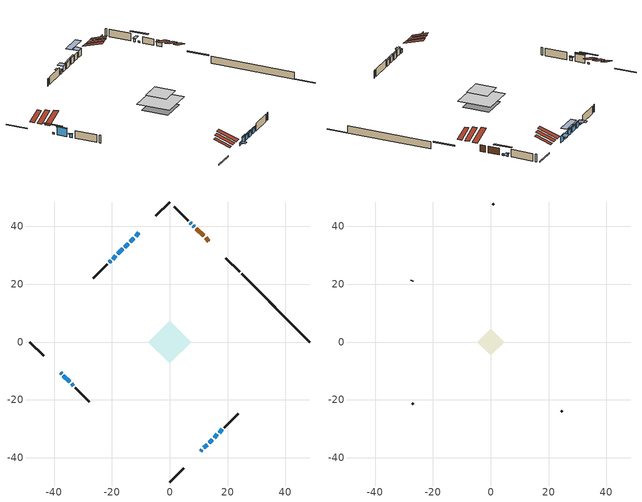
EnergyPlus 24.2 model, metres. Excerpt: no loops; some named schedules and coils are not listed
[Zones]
conditioned space
 floor outside (Floor1 construction): -3.85,0 0,3.85 3.85,0 0,-3.85 z1.29
 floor adiabatic (AdiabaticFloorConstruction): -7.4,0 0,7.4 7.4,0 0,-7.4 z1.29
 floor foundation (Slab1 construction): -5.9,0.08 -0.08,5.9 5.9,-0.08 0.08,-5.9 z-1
 wall outside (RimJoist1 construction): 0,-48.47 4.79,-43.67 / -48.47,0 -43.67,-4.79 / 0,48.47 -4.79,43.67 / 24.21,24.26 19.41,29.05 z1.29:1.59
 wall outside (AdiabaticWallConstruction 1): 13.56,34.91 12.41,36.06 / 11.75,36.72 9.21,39.25 z1.29:3.32
 wall outside (AdiabaticWallConstruction): 10.65,-37.82 11.12,-37.35 / 7.53,40.94 7.15,41.32 z1.29:2.18; 11.77,-36.7 12.98,-35.49 / -10.65,37.82 -11.85,36.62 z1.29:3.32; 13.63,-34.84 14.67,-33.79 z1.29:3.07; 15.33,-33.14 16.45,-32.02 / -18.61,29.86 -19.74,28.73 / 17.1,-31.37 18.2,-30.27 z1.29:3.04; 8.56,39.91 8.18,40.29 / -37.82,-10.65 -37.44,-11.03 z1.29:1.8; -12.51,35.96 -13.73,34.74 / -14.39,34.08 -15.61,32.86 z1.29:3.3; -36.79,-11.68 -34.63,-13.84 z1.29:3.83; -33.98,-14.49 -33.35,-15.11 z1.29:2.29; -16.27,32.2 -17.95,30.51 z1.29:3.1; -20.4,28.07 -20.94,27.53 z1.29:2.23
 wall outside (Wall1 construction): 18.85,-29.61 23.71,-24.76 / -32.7,-15.77 -27.84,-20.63 / -21.59,26.87 -26.45,22.02 / 6.49,41.98 1.63,46.83 z1.29:3.73
 wall foundation (FoundationWall1 construction): 24.86,23.6,-1 24.86,23.6,1.29 43.7,4.76,1.29 43.7,4.76,-0.9 48.47,0,-0.9 48.47,0,-1
 window (WindowConstruction 10): 10.65,-37.82 11.12,-37.35 z1.29:2.18
 window (WindowConstruction 7): 11.77,-36.7 12.98,-35.49 z1.29:3.32
 window (WindowConstruction 8): 13.63,-34.84 14.67,-33.79 z1.29:3.07
 window (WindowConstruction 9): 15.33,-33.14 16.44,-32.02 z1.29:3.04
 window (WindowConstruction 12): -10.65,37.82 -11.85,36.62 z1.29:3.32
 window (WindowConstruction 13): 8.56,39.91 8.18,40.29 z1.29:1.8
 window (WindowConstruction 14): -37.82,-10.65 -37.44,-11.02 z1.29:1.8
 window (WindowConstruction 15): -12.51,35.96 -13.73,34.74 z1.29:3.3
 window (WindowConstruction 11): 7.52,40.94 7.15,41.32 z1.29:2.18
 window (WindowConstruction): -36.79,-11.68 -34.63,-13.84 z1.29:3.83
 window (WindowConstruction 1): -33.97,-14.49 -33.36,-15.11 z1.29:2.29
 window (WindowConstruction 2): -14.39,34.08 -15.61,32.86 z1.29:3.3
 window (WindowConstruction 3): -16.27,32.2 -17.95,30.52 z1.29:3.09
 window (WindowConstruction 4): -18.61,29.86 -19.74,28.73 z1.29:3.04
 window (WindowConstruction 5): -20.4,28.07 -20.94,27.53 z1.29:2.23
 window (WindowConstruction 6): 17.1,-31.37 18.2,-30.27 z1.29:3.04
 door (Door): 13.56,34.91 12.41,36.06 z1.29:3.32
 door (Door 1): 11.75,36.72 9.22,39.25 z1.29:3.32
 ceiling adiabatic (AdiabaticFloorConstruction): 0,-7.4 7.4,0 0,7.4 -7.4,0 z1.29
 roof outside (Roof1 construction): 6.41,-42.06,3.73 2.76,-38.41,5.45 1.8,-39.37,5.45 5.45,-43.02,3.73; -42.06,-6.41,3.73 -38.41,-2.76,5.45 -39.37,-1.8,5.45 -43.02,-5.45,3.73; -6.41,42.06,3.73 -2.76,38.41,5.45 -1.8,39.37,5.45 -5.45,43.02,3.73; 17.8,30.67,3.73 14.15,27.02,5.45 15.11,26.06,5.45 18.76,29.71,3.73
 roof outside (Roof2 construction): 8.15,-40.31,3.73 4.04,-36.2,5.67 2.96,-37.29,5.67 7.07,-41.4,3.73; -40.31,-8.15,3.73 -36.2,-4.04,5.67 -37.29,-2.96,5.67 -41.4,-7.07,3.73; -8.15,40.31,3.73 -4.04,36.2,5.67 -2.96,37.29,5.67 -7.07,41.4,3.73; 16.05,32.41,3.73 11.94,28.3,5.67 13.03,27.22,5.67 17.14,31.33,3.73
attic - vented
 floor to conditioned space (Floor2 construction Reversed): -4.6,0 0,4.6 4.6,0 0,-4.6 z3.73
 wall outside (Wall2 construction): 24.37,-24.1 24.69,-23.78 / -27.19,-21.28 -26.87,-21.6 / -27.11,21.36 -27.43,21.04 / 0.98,47.49 0.66,47.81 z1.29:3.73
 roof outside (Roof3 construction): 9.99,-38.48,3.73 5.51,-34,5.84 4.33,-35.18,5.84 8.81,-39.66,3.73; -38.48,-9.99,3.73 -34,-5.51,5.84 -35.18,-4.33,5.84 -39.66,-8.81,3.73; -9.99,38.48,3.73 -5.51,34,5.84 -4.33,35.18,5.84 -8.81,39.66,3.73; 14.22,34.25,3.73 9.74,29.77,5.84 10.92,28.59,5.84 15.4,33.07,3.73
shading: 11.26,-37.21 10.51,-37.96 11.8,-39.26 12.55,-38.5 z2.38; 13.12,-35.35 11.63,-36.84 11.92,-37.13 13.41,-35.64 z3.52; 14.82,-33.65 13.49,-34.98 13.78,-35.27 15.11,-33.94 z3.27; 16.59,-31.88 15.19,-33.28 15.48,-33.57 16.88,-32.17 z3.24; -11.99,36.48 -10.51,37.96 -11.8,39.26 -13.29,37.77 z3.52; 6.31,42.15 10.42,38.04 10.72,38.33 6.61,42.44 z4.44; -35.58,-12.89 -39.69,-8.78 -39.98,-9.07 -35.87,-13.18 z4.44; -15.6,32.87 -10.64,37.83 -11.93,39.12 -16.89,34.17 z5.94; 7,41.46 7.67,40.8 8.96,42.09 8.3,42.76 z2.38; -34.49,-13.98 -36.93,-11.54 -37.22,-11.83 -34.78,-14.27 z4.03; -33.21,-15.25 -34.12,-14.35 -34.41,-14.64 -33.5,-15.55 z2.49; -15.75,32.72 -14.24,34.22 -14.54,34.51 -16.04,33.01 z3.5; -18.1,30.37 -16.12,32.34 -16.41,32.64 -18.39,30.66 z3.3; -19.88,28.58 -18.47,30 -19.76,31.29 -21.18,29.88 z3.24; -21.08,27.39 -20.26,28.21 -21.55,29.51 -22.37,28.68 z2.43; 18.34,-30.13 16.96,-31.51 17.25,-31.8 18.63,-30.42 z3.24
[Building]
Building 1: Terrain=Suburbs
[Site:Location]
Quebec Intl AP_QC: Latitude {deg}=46.8; Longitude {deg}=-71.38; Time Zone {hr}=-5; Elevation {m}=74; Keep Site Location Information=Yes
[Site:GroundTemperature:Shallow]
0.0108218, -2.24938, -2.43038, -1.3578, 2.94801, 7.23376, 10.9493, 13.303, 13.5029, 11.5886, 7.96783, 3.81355
[Site:WaterMainsTemperature]
Calculation Method=Schedule; Temperature Schedule=mains temperature schedule
[Material] Roughness=Rough; Thermal Absorptance=0.9
Name | Thickness {m} | Conductivity {W/m-K} | Density {kg/m3} | Specific Heat {J/kg-K} | Solar Absorptance | Visible Absorptance
asphalt or fiberglass shingles | 0.00635 | 0.162714 | 1121.4 | 1465.45 | 0.4 | 0.4
ceiling loosefill ins | 0.169333 | 0.0480833 | 16.02 | 1046.75 | 0.7 | 0.7
ceiling stud and cavity | 0.1397 | 0.14913 | 65.682 | 1177.47 | 0.7 | 0.7
concrete 4.0 in. | 0.1016 | 1.803125 | 2242.8 | 837.4 | 0.7 | 0.7
concrete 8.0 in. | 0.2032 | 1.803125 | 2242.8 | 837.4 | 0.7 | 0.7
door material | 0.04445 | 0.0451087 | 512.64 | 1214.23 | 0.7 | 0.7
door material 1 | 0.04445 | 0.20624 | 512.64 | 1214.23 | 0.7 | 0.7
exterior vertical ins | 0.0463172 | 0.029427 | 32.04 | 1214.23 | 0.7 | 0.7
floor covering | 0.0127 | 0.0433444 | 54.468 | 1339.84 | 0.6 | 0.6
floor rigid ins; rim joist rigid ins; roof rigid ins; wall rigid ins | 0.051816 | 0.029427 | 32.04 | 1214.23 | 0.7 | 0.7
floor rigid ins 1; wall rigid ins 1 | 0.512978 | 0.029427 | 32.04 | 1214.23 | 0.7 | 0.7
floor stud and cavity | 0.1397 | 0.102213 | 92.3553 | 1139.71 | 0.7 | 0.7
floor stud and cavity 1 | 0.1397 | 1.75129 | 37.0049 | 1207.88 | 0.7 | 0.7
furniture material conditioned space 1 | 0.1524 | 0.115458 | 640.8 | 1214.23 | 0.6 | 0.6
gypsum board | 0.0127 | 0.160291 | 801 | 837.4 | 0.6 | 0.6
gypsum board 1 | 0.0127 | 0.160291 | 801 | 837.4 | 0.7 | 0.7
osb sheathing 0.5 in. | 0.0127 | 0.115458 | 512.64 | 1214.23 | 0.7 | 0.7
osb sheathing 0.75 in. | 0.01905 | 0.115458 | 512.64 | 1214.23 | 0.7 | 0.7
osb sheathing 2.0 in. | 0.0508 | 0.115458 | 512.64 | 1214.23 | 0.7 | 0.7
rim joist stud and cavity | 0.0508 | 0.0407728 | 125.044 | 1163.47 | 0.6 | 0.6
roof stud and cavity | 0.2032 | 0.148753 | 78.34581 | 1123.46 | 0.7 | 0.7
roof stud and cavity 1 | 0.2032 | 0.1478 | 78.34581 | 1123.46 | 0.7 | 0.7
wall stud and cavity | 0.1397 | 0.217966 | 139.0536 | 1170.24 | 0.7 | 0.7
wall stud and cavity 1 | 0.0889 | 6.1454 | 50.32683 | 1063.81 | 0.6 | 0.6
wall stud and cavity 2 | 0.0889 | 0.380278 | 52.3479 | 1209.89 | 0.7 | 0.7
wall stud and cavity 3 | 0.0889 | 0.391764 | 83.0341 | 1211.67 | 0.7 | 0.7
wood siding | 0.0254 | 0.102417 | 544.68 | 1172.36 | 0.4 | 0.4
wood siding 1 | 0.00254 | 0.102417 | 544.68 | 1172.36 | 0.4 | 0.4
wood siding 2; wood siding 3; wood siding 4 | 0.0254 | 0.102417 | 544.68 | 1172.36 | 0.7 | 0.7
[WindowMaterial:SimpleGlazingSystem]
Name | U-Factor {W/m2-K} | Solar Heat Gain Coefficient
WindowMaterial | 1.862384 | 0.47
WindowMaterial 1 | 2.11165 | 0.42
WindowMaterial 10 | 6.734108 | 0.74
WindowMaterial 11 | 6.78351 | 0.73
WindowMaterial 12 | 2.20079 | 0.39
WindowMaterial 13 | 2.731118 | 0.24
WindowMaterial 14 | 2.09007 | 0.42
WindowMaterial 2 | 2.20136 | 0.39
WindowMaterial 3 | 1.90951 | 0.46
WindowMaterial 4 | 2.03386 | 0.43
WindowMaterial 5 | 2.293912 | 0.36
WindowMaterial 6 | 2.038402 | 0.42
WindowMaterial 7 | 2.00547 | 0.43
WindowMaterial 8 | 2.04465 | 0.42
WindowMaterial 9 | 2.03613 | 0.42
[Construction]
AdiabaticFloorConstruction: floor stud and cavity 1, floor rigid ins 1, osb sheathing 0.75 in., floor covering
AdiabaticWallConstruction: wood siding 3, wall rigid ins 1, wall stud and cavity 2, gypsum board
AdiabaticWallConstruction 1: wood siding 4, wall rigid ins 1, wall stud and cavity 2, gypsum board
Door: door material
Door 1: door material 1
Floor1 construction: floor stud and cavity, floor rigid ins, osb sheathing 0.75 in., floor covering
Floor2 construction Reversed: gypsum board, ceiling stud and cavity, ceiling loosefill ins
FoundationWall1 construction: concrete 8.0 in., gypsum board 1
furniture construction conditioned space 1: furniture material conditioned space 1
PartitionWallConstruction: gypsum board, wall stud and cavity 3, gypsum board
RimJoist1 construction: wood siding 2, rim joist rigid ins, osb sheathing 2.0 in., rim joist stud and cavity
Roof1 construction: asphalt or fiberglass shingles, roof rigid ins, osb sheathing 0.75 in., roof stud and cavity, gypsum board
Roof2 construction: asphalt or fiberglass shingles, roof rigid ins, osb sheathing 0.75 in., roof stud and cavity 1, gypsum board
Roof3 construction: asphalt or fiberglass shingles
Slab1 construction: concrete 4.0 in.
Wall1 construction: wood siding, wall rigid ins, osb sheathing 0.5 in., wall stud and cavity, gypsum board
Wall2 construction: wood siding 1, wall stud and cavity 1
WindowConstruction: WindowMaterial
WindowConstruction 1: WindowMaterial 1
WindowConstruction 10: WindowMaterial 10
WindowConstruction 11: WindowMaterial 11
WindowConstruction 12: WindowMaterial 12
WindowConstruction 13; WindowConstruction 14: WindowMaterial 13
WindowConstruction 15: WindowMaterial 14
WindowConstruction 2: WindowMaterial 2
WindowConstruction 3: WindowMaterial 3
WindowConstruction 4: WindowMaterial 4
WindowConstruction 5: WindowMaterial 5
WindowConstruction 6: WindowMaterial 6
WindowConstruction 7: WindowMaterial 7
WindowConstruction 8: WindowMaterial 8
WindowConstruction 9: WindowMaterial 9
[Zone] Multiplier=1; Part of Total Floor Area=Yes
Name | Volume {m3}
attic - vented | 14.5049
conditioned space | 506.1
[Space]
Name | Zone | Volume {m3}
attic - vented 1 | attic - vented | 14.5049
conditioned space 1 | conditioned space | 506.1
[ZoneInfiltration:EffectiveLeakageArea]
infil attic - vented 1: Zone or Space=attic - vented 1; Schedule=Always On Discrete; Effective Air Leakage Area {cm2}=1562.22; Stack Coefficient=0.000316416; Wind Coefficient=1.20185e-05
[ZoneMixing]
whole house fan mix: Zone or Space=attic - vented; Schedule=Always On Continuous; Design Flow Rate Calculation Method=Flow/Zone; Design Flow Rate {m3/s}=0; Source Zone or Space=conditioned space
[SurfaceProperty:ExposedFoundationPerimeter]
Slab1: Exposed Perimeter Calculation Method=TotalExposedPerimeter; Total Exposed Perimeter {m}=33.38
[InternalMass] Zone or ZoneList=conditioned space; Space or SpaceList=conditioned space 1
Name | Construction | Surface Area {m2}
furniture mass conditioned space 1 | furniture construction conditioned space 1 | 83.4944
partition wall mass | PartitionWallConstruction | 208.736
[Lights]
interior lighting: Zone or ZoneList or Space or SpaceList=conditioned space 1; Schedule=interior lighting schedule; Design Level Calculation Method=LightingLevel; Lighting Level {W}=343.2; Return Air Fraction=0; Fraction Radiant=0.6; Fraction Visible=0.2; Fraction Replaceable=1
[People]
occupants: Zone or ZoneList or Space or SpaceList=conditioned space 1; Number of People Schedule=occupants schedule; Number of People Calculation Method=People; Number of People=3; Fraction Radiant=0.314171; Sensible Heat Fraction=0.56303; Activity Level Schedule=occupants activity schedule; Carbon Dioxide Generation Rate {m3/s-W}=0; Enable ASHRAE 55 Comfort Warnings=No; Mean Radiant Temperature Calculation Type=EnclosureAveraged
[ElectricEquipment] Zone or ZoneList or Space or SpaceList=conditioned space 1; Design Level Calculation Method=EquipmentLevel
Name | Schedule | Design Level {W} | Fraction Latent | Fraction Radiant | Fraction Lost
clothes dryer | clothes dryer schedule | 140.772 | 0.015 | 0.081 | 0.85
clothes washer | clothes washer schedule | 32.1985 | 0.03 | 0.162 | 0.7
cooking range | cooking range schedule | 215.147 | 0.08 | 0.432 | 0.2
dishwasher | dishwasher schedule | 66.8632 | 0.3 | 0.18 | 0.4
fridge | fridge schedule | 72.9452 | 0 | 0.6 | 0
mech vent bath fan 0 | mech vent bath fan 0 schedule | 50.2 | 0 | 0 | 1
mech vent bath fan 1 | mech vent bath fan 1 schedule | 50.2 | 0 | 0 | 1
mech vent house fan | mech vent house fan schedule | 0 | 0 | 0 | 1
mech vent house fan cfis | mech vent house fan cfis schedule | 0 | 0 | 0 | 0
mech vent range fan 0 | mech vent range fan 0 schedule | 57 | 0 | 0 | 1
misc plug loads | misc plug loads schedule | 494.7 | 0.045 | 0.513 | 0.1
whole house fan | Always On Discrete | 0 | 0 | 0 | 1
[OtherEquipment] Zone or ZoneList or Space or SpaceList=conditioned space 1; Design Level Calculation Method=EquipmentLevel
Name | Fuel Type | Schedule | Design Level {W} | Fraction Latent | Fraction Radiant | Fraction Lost
clothes dryer 1 | Electricity | clothes dryer schedule | 0 | 0.015 | 0.081 | 0.85
cooking range 1 | Electricity | cooking range schedule | 0 | 0.08 | 0.432 | 0.2
general water use latent | None | general water use schedule | 62.594 | 1 | 0 | 0
general water use sensible | None | general water use schedule | -61.6891 | 0 | 0.6 | 0
mech vent house fan latent load | None | Always On Discrete | 0 | 1 | 0 | 0
mech vent house fan sensible load | None | Always On Discrete | 0 | 0 | 0 | 0
water heater energy adjustment1 | Electricity | Always On Discrete | 0.01 | 0 | 0 | 1
[ZoneInfiltration:DesignFlowRate] Zone or ZoneList or Space or SpaceList=conditioned space 1; Schedule=Always On Discrete; Design Flow Rate Calculation Method=Flow/Zone; Design Flow Rate {m3/s}=0
infil flow; natural vent flow; whole house fan flow
[ZoneControl:Thermostat]
conditioned space Thermostat: Zone or ZoneList=conditioned space; Control Type Schedule=conditioned space Thermostat Schedule; Control 1=conditioned space temperature setpoint; Temperature Difference Between Cutout And Setpoint {deltaC}=0
[ThermostatSetpoint:DualSetpoint]
conditioned space temperature setpoint: Heating Setpoint Temperature Schedule=heating setpoint; Cooling Setpoint Temperature Schedule=cooling setpoint
[AirLoopHVAC:UnitarySystem]
unit heater unitary system: Control Type=Load; Controlling Zone or Thermostat Location=conditioned space; Dehumidification Control Type=None; Availability Schedule=Always On Discrete; Supply Fan=unit heater supply fan; Fan Placement=BlowThrough; Supply Air Fan Operating Mode Schedule=unit heater auto fan schedule; Heating Coil=unit heater htg coil; DX Heating Coil Sizing Ratio=1; Use DOAS DX Cooling Coil=No; Minimum Supply Air Temperature {C}=2; Latent Load Control=SensibleOnlyLoadControl; Cooling Supply Air Flow Rate Method=None; Heating Supply Air Flow Rate Method=SupplyAirFlowRate; Heating Supply Air Flow Rate {m3/s}=0.55265; No Load Supply Air Flow Rate Method=SupplyAirFlowRate; No Load Supply Air Flow Rate {m3/s}=0; No Load Supply Air Flow Rate Control Set To Low Speed=Yes; Maximum Supply Air Temperature {C}=48.8889; Maximum Outdoor Dry-Bulb Temperature for Supplemental Heater Operation {C}=21; Ancillary On-Cycle Electric Power {W}=0; Ancillary Off-Cycle Electric Power {W}=0
[Zone equipment]
conditioned space: unit heater unitary system, electric baseboard
[Foundation:Kiva]
Foundation Kiva 1: Initial Indoor Air Temperature {C}=18; Wall Height Above Grade {m}=1.29001; Wall Depth Below Slab {m}=0.2032; Custom Block Material Name 1=exterior vertical ins; Custom Block Depth 1 {m}=2.28999; Custom Block X Position 1 {m}=0.2159; Custom Block Z Position 1 {m}=0
[Foundation:Kiva:Settings]
Soil Conductivity {W/m-K}=0.849921; Soil Density {kg/m3}=1842.3; Soil Specific Heat {J/kg-K}=418.7; Ground Solar Absorptivity=0.9; Ground Thermal Absorptivity=0.9; Ground Surface Roughness {m}=0.03; Far-Field Width {m}=40; Deep-Ground Boundary Condition=ZeroFlux; Deep-Ground Depth {m}=40; Minimum Cell Dimension {m}=0.2; Maximum Cell Growth Coefficient=3; Simulation Timestep=Timestep
[Exterior:Lights]
exterior lighting: Schedule=exterior lighting schedule; Design Level {W}=75.6
[EnergyManagementSystem:Sensor] Output:Variable or Output:Meter Index Key=conditioned space
Name | Output:Variable or Output:Meter
conditioned_space_clg_unmet_s | Zone Cooling Setpoint Not Met Time
conditioned_space_htg_unmet_s | Zone Heating Setpoint Not Met Time
fridge_tin_s; tin_s; tin_s_1 | Zone Mean Air Temperature
tout_s | Zone Outdoor Air Drybulb Temperature
win_s | Zone Air Humidity Ratio
[Schedule:Constant]
Name | Hourly Value
Always On Continuous; mech vent house fan schedule; mech vent house fan cfis schedule; Always On Discrete | 1
occupants activity schedule | 117.228
fridge schedule; unit heater auto fan schedule | 0
[Schedule:Week:Daily]
interior lighting schedule Week Rule - Jan1-Jan27: interior lighting schedule day, interior lighting schedule day, interior lighting schedule day, interior lighting schedule day, interior lighting schedule day, interior lighting schedule day, interior lighting schedule day, interior lighting schedule default day, interior lighting schedule default day, interior lighting schedule default day, interior lighting schedule default day, interior lighting schedule default day
interior lighting schedule Week Rule - Jan28-Feb3: interior lighting schedule day, interior lighting schedule day, interior lighting schedule day, interior lighting schedule day, interior lighting schedule day 1, interior lighting schedule day 1, interior lighting schedule day 1, interior lighting schedule default day, interior lighting schedule default day, interior lighting schedule default day, interior lighting schedule default day, interior lighting schedule default day
interior lighting schedule Week Rule - Feb4-Feb24: interior lighting schedule day 1, interior lighting schedule day 1, interior lighting schedule day 1, interior lighting schedule day 1, interior lighting schedule day 1, interior lighting schedule day 1, interior lighting schedule day 1, interior lighting schedule default day, interior lighting schedule default day, interior lighting schedule default day, interior lighting schedule default day, interior lighting schedule default day
interior lighting schedule Week Rule - Feb25-Mar3: interior lighting schedule day 1, interior lighting schedule day 1, interior lighting schedule day 1, interior lighting schedule day 1, interior lighting schedule day 2, interior lighting schedule day 2, interior lighting schedule day 2, interior lighting schedule default day, interior lighting schedule default day, interior lighting schedule default day, interior lighting schedule default day, interior lighting schedule default day
interior lighting schedule Week Rule - Mar4-Mar31: interior lighting schedule day 2, interior lighting schedule day 2, interior lighting schedule day 2, interior lighting schedule day 2, interior lighting schedule day 2, interior lighting schedule day 2, interior lighting schedule day 2, interior lighting schedule default day, interior lighting schedule default day, interior lighting schedule default day, interior lighting schedule default day, interior lighting schedule default day
interior lighting schedule Week Rule - Apr1-Apr28: interior lighting schedule day 3, interior lighting schedule day 3, interior lighting schedule day 3, interior lighting schedule day 3, interior lighting schedule day 3, interior lighting schedule day 3, interior lighting schedule day 3, interior lighting schedule default day, interior lighting schedule default day, interior lighting schedule default day, interior lighting schedule default day, interior lighting schedule default day
interior lighting schedule Week Rule - Apr29-May5: interior lighting schedule day 3, interior lighting schedule day 3, interior lighting schedule day 4, interior lighting schedule day 4, interior lighting schedule day 4, interior lighting schedule day 4, interior lighting schedule day 4, interior lighting schedule default day, interior lighting schedule default day, interior lighting schedule default day, interior lighting schedule default day, interior lighting schedule default day
interior lighting schedule Week Rule - May6-May26: interior lighting schedule day 4, interior lighting schedule day 4, interior lighting schedule day 4, interior lighting schedule day 4, interior lighting schedule day 4, interior lighting schedule day 4, interior lighting schedule day 4, interior lighting schedule default day, interior lighting schedule default day, interior lighting schedule default day, interior lighting schedule default day, interior lighting schedule default day
interior lighting schedule Week Rule - May27-Jun2: interior lighting schedule day 4, interior lighting schedule day 4, interior lighting schedule day 4, interior lighting schedule day 4, interior lighting schedule day 4, interior lighting schedule day 5, interior lighting schedule day 5, interior lighting schedule default day, interior lighting schedule default day, interior lighting schedule default day, interior lighting schedule default day, interior lighting schedule default day
interior lighting schedule Week Rule - Jun3-Jun30: interior lighting schedule day 5, interior lighting schedule day 5, interior lighting schedule day 5, interior lighting schedule day 5, interior lighting schedule day 5, interior lighting schedule day 5, interior lighting schedule day 5, interior lighting schedule default day, interior lighting schedule default day, interior lighting schedule default day, interior lighting schedule default day, interior lighting schedule default day
interior lighting schedule Week Rule - Jul1-Jul28: interior lighting schedule day 6, interior lighting schedule day 6, interior lighting schedule day 6, interior lighting schedule day 6, interior lighting schedule day 6, interior lighting schedule day 6, interior lighting schedule day 6, interior lighting schedule default day, interior lighting schedule default day, interior lighting schedule default day, interior lighting schedule default day, interior lighting schedule default day
interior lighting schedule Week Rule - Jul29-Aug4: interior lighting schedule day 6, interior lighting schedule day 6, interior lighting schedule day 6, interior lighting schedule day 7, interior lighting schedule day 7, interior lighting schedule day 7, interior lighting schedule day 7, interior lighting schedule default day, interior lighting schedule default day, interior lighting schedule default day, interior lighting schedule default day, interior lighting schedule default day
interior lighting schedule Week Rule - Aug5-Aug25: interior lighting schedule day 7, interior lighting schedule day 7, interior lighting schedule day 7, interior lighting schedule day 7, interior lighting schedule day 7, interior lighting schedule day 7, interior lighting schedule day 7, interior lighting schedule default day, interior lighting schedule default day, interior lighting schedule default day, interior lighting schedule default day, interior lighting schedule default day
interior lighting schedule Week Rule - Aug26-Sep1: interior lighting schedule day 7, interior lighting schedule day 7, interior lighting schedule day 7, interior lighting schedule day 7, interior lighting schedule day 7, interior lighting schedule day 7, interior lighting schedule day 8, interior lighting schedule default day, interior lighting schedule default day, interior lighting schedule default day, interior lighting schedule default day, interior lighting schedule default day
interior lighting schedule Week Rule - Sep2-Sep29: interior lighting schedule day 8, interior lighting schedule day 8, interior lighting schedule day 8, interior lighting schedule day 8, interior lighting schedule day 8, interior lighting schedule day 8, interior lighting schedule day 8, interior lighting schedule default day, interior lighting schedule default day, interior lighting schedule default day, interior lighting schedule default day, interior lighting schedule default day
interior lighting schedule Week Rule - Sep30-Oct6: interior lighting schedule day 8, interior lighting schedule day 9, interior lighting schedule day 9, interior lighting schedule day 9, interior lighting schedule day 9, interior lighting schedule day 9, interior lighting schedule day 9, interior lighting schedule default day, interior lighting schedule default day, interior lighting schedule default day, interior lighting schedule default day, interior lighting schedule default day
interior lighting schedule Week Rule - Oct7-Oct27: interior lighting schedule day 9, interior lighting schedule day 9, interior lighting schedule day 9, interior lighting schedule day 9, interior lighting schedule day 9, interior lighting schedule day 9, interior lighting schedule day 9, interior lighting schedule default day, interior lighting schedule default day, interior lighting schedule default day, interior lighting schedule default day, interior lighting schedule default day
interior lighting schedule Week Rule - Oct28-Nov3: interior lighting schedule day 9, interior lighting schedule day 9, interior lighting schedule day 9, interior lighting schedule day 9, interior lighting schedule day 10, interior lighting schedule day 10, interior lighting schedule day 10, interior lighting schedule default day, interior lighting schedule default day, interior lighting schedule default day, interior lighting schedule default day, interior lighting schedule default day
interior lighting schedule Week Rule - Nov4-Nov24: interior lighting schedule day 10, interior lighting schedule day 10, interior lighting schedule day 10, interior lighting schedule day 10, interior lighting schedule day 10, interior lighting schedule day 10, interior lighting schedule day 10, interior lighting schedule default day, interior lighting schedule default day, interior lighting schedule default day, interior lighting schedule default day, interior lighting schedule default day
interior lighting schedule Week Rule - Nov25-Dec1: interior lighting schedule day 10, interior lighting schedule day 10, interior lighting schedule day 10, interior lighting schedule day 10, interior lighting schedule day 10, interior lighting schedule day 10, interior lighting schedule day 11, interior lighting schedule default day, interior lighting schedule default day, interior lighting schedule default day, interior lighting schedule default day, interior lighting schedule default day
interior lighting schedule Week Rule - Dec2-Dec31: interior lighting schedule day 11, interior lighting schedule day 11, interior lighting schedule day 11, interior lighting schedule day 11, interior lighting schedule day 11, interior lighting schedule day 11, interior lighting schedule day 11, interior lighting schedule default day, interior lighting schedule default day, interior lighting schedule default day, interior lighting schedule default day, interior lighting schedule default day
occupants schedule Week Rule - Jan1-Dec31: occupants schedule day, occupants schedule day, occupants schedule day, occupants schedule day, occupants schedule day, occupants schedule day, occupants schedule day, occupants schedule default day, occupants schedule default day, occupants schedule default day, occupants schedule default day, occupants schedule default day
clothes dryer schedule Week Rule - Jan1-Dec31: clothes dryer schedule day, clothes dryer schedule day, clothes dryer schedule day, clothes dryer schedule day, clothes dryer schedule day, clothes dryer schedule day, clothes dryer schedule day, clothes dryer schedule default day, clothes dryer schedule default day, clothes dryer schedule default day, clothes dryer schedule default day, clothes dryer schedule default day
clothes washer schedule Week Rule - Jan1-Dec31: clothes washer schedule day, clothes washer schedule day, clothes washer schedule day, clothes washer schedule day, clothes washer schedule day, clothes washer schedule day, clothes washer schedule day, clothes washer schedule default day, clothes washer schedule default day, clothes washer schedule default day, clothes washer schedule default day, clothes washer schedule default day
cooking range schedule Week Rule - Jan1-Dec31: cooking range schedule day, cooking range schedule day, cooking range schedule day, cooking range schedule day, cooking range schedule day, cooking range schedule day, cooking range schedule day, cooking range schedule default day, cooking range schedule default day, cooking range schedule default day, cooking range schedule default day, cooking range schedule default day
dishwasher schedule Week Rule - Jan1-Dec31: dishwasher schedule day, dishwasher schedule day, dishwasher schedule day, dishwasher schedule day, dishwasher schedule day, dishwasher schedule day, dishwasher schedule day, dishwasher schedule default day, dishwasher schedule default day, dishwasher schedule default day, dishwasher schedule default day, dishwasher schedule default day
mech vent bath fan 0 schedule Week Rule - Jan1-Dec31: mech vent bath fan 0 schedule day, mech vent bath fan 0 schedule day, mech vent bath fan 0 schedule day, mech vent bath fan 0 schedule day, mech vent bath fan 0 schedule day, mech vent bath fan 0 schedule day, mech vent bath fan 0 schedule day, mech vent bath fan 0 schedule default day, mech vent bath fan 0 schedule default day, mech vent bath fan 0 schedule default day, mech vent bath fan 0 schedule default day, mech vent bath fan 0 schedule default day
mech vent bath fan 1 schedule Week Rule - Jan1-Dec31: mech vent bath fan 1 schedule day, mech vent bath fan 1 schedule day, mech vent bath fan 1 schedule day, mech vent bath fan 1 schedule day, mech vent bath fan 1 schedule day, mech vent bath fan 1 schedule day, mech vent bath fan 1 schedule day, mech vent bath fan 1 schedule default day, mech vent bath fan 1 schedule default day, mech vent bath fan 1 schedule default day, mech vent bath fan 1 schedule default day, mech vent bath fan 1 schedule default day
mech vent range fan 0 schedule Week Rule - Jan1-Dec31: mech vent range fan 0 schedule day, mech vent range fan 0 schedule day, mech vent range fan 0 schedule day, mech vent range fan 0 schedule day, mech vent range fan 0 schedule day, mech vent range fan 0 schedule day, mech vent range fan 0 schedule day, mech vent range fan 0 schedule default day, mech vent range fan 0 schedule default day, mech vent range fan 0 schedule default day, mech vent range fan 0 schedule default day, mech vent range fan 0 schedule default day
misc plug loads schedule Week Rule - Jan1-Dec31: misc plug loads schedule day, misc plug loads schedule day, misc plug loads schedule day, misc plug loads schedule day, misc plug loads schedule day, misc plug loads schedule day, misc plug loads schedule day, misc plug loads schedule default day, misc plug loads schedule default day, misc plug loads schedule default day, misc plug loads schedule default day, misc plug loads schedule default day
general water use schedule Week Rule - Jan1-Dec31: general water use schedule day, general water use schedule day, general water use schedule day, general water use schedule day, general water use schedule day, general water use schedule day, general water use schedule day, general water use schedule default day, general water use schedule default day, general water use schedule default day, general water use schedule default day, general water use schedule default day
exterior lighting schedule Week Rule - Jan1-Jan27: exterior lighting schedule day, exterior lighting schedule day, exterior lighting schedule day, exterior lighting schedule day, exterior lighting schedule day, exterior lighting schedule day, exterior lighting schedule day, exterior lighting schedule default day, exterior lighting schedule default day, exterior lighting schedule default day, exterior lighting schedule default day, exterior lighting schedule default day
exterior lighting schedule Week Rule - Jan28-Feb3: exterior lighting schedule day, exterior lighting schedule day, exterior lighting schedule day, exterior lighting schedule day, exterior lighting schedule day 1, exterior lighting schedule day 1, exterior lighting schedule day 1, exterior lighting schedule default day, exterior lighting schedule default day, exterior lighting schedule default day, exterior lighting schedule default day, exterior lighting schedule default day
exterior lighting schedule Week Rule - Feb4-Feb24: exterior lighting schedule day 1, exterior lighting schedule day 1, exterior lighting schedule day 1, exterior lighting schedule day 1, exterior lighting schedule day 1, exterior lighting schedule day 1, exterior lighting schedule day 1, exterior lighting schedule default day, exterior lighting schedule default day, exterior lighting schedule default day, exterior lighting schedule default day, exterior lighting schedule default day
exterior lighting schedule Week Rule - Feb25-Mar3: exterior lighting schedule day 1, exterior lighting schedule day 1, exterior lighting schedule day 1, exterior lighting schedule day 1, exterior lighting schedule day 2, exterior lighting schedule day 2, exterior lighting schedule day 2, exterior lighting schedule default day, exterior lighting schedule default day, exterior lighting schedule default day, exterior lighting schedule default day, exterior lighting schedule default day
exterior lighting schedule Week Rule - Mar4-Mar31: exterior lighting schedule day 2, exterior lighting schedule day 2, exterior lighting schedule day 2, exterior lighting schedule day 2, exterior lighting schedule day 2, exterior lighting schedule day 2, exterior lighting schedule day 2, exterior lighting schedule default day, exterior lighting schedule default day, exterior lighting schedule default day, exterior lighting schedule default day, exterior lighting schedule default day
[Schedule:Year]
interior lighting schedule: interior lighting schedule Week Rule - Jan1-Jan27, 1, 1, 1, 27, interior lighting schedule Week Rule - Jan28-Feb3, 1, 28, 2, 3, interior lighting schedule Week Rule - Feb4-Feb24, 2, 4, 2, 24, interior lighting schedule Week Rule - Feb25-Mar3, 2, 25, 3, 3, interior lighting schedule Week Rule - Mar4-Mar31, 3, 4, 3, 31, interior lighting schedule Week Rule - Apr1-Apr28, 4, 1, 4, 28, interior lighting schedule Week Rule - Apr29-May5, 4, 29, 5, 5, interior lighting schedule Week Rule - May6-May26, 5, 6, 5, 26, interior lighting schedule Week Rule - May27-Jun2, 5, 27, 6, 2, interior lighting schedule Week Rule - Jun3-Jun30, 6, 3, 6, 30, interior lighting schedule Week Rule - Jul1-Jul28, 7, 1, 7, 28, interior lighting schedule Week Rule - Jul29-Aug4, 7, 29, 8, 4, interior lighting schedule Week Rule - Aug5-Aug25, 8, 5, 8, 25, interior lighting schedule Week Rule - Aug26-Sep1, 8, 26, 9, 1, interior lighting schedule Week Rule - Sep2-Sep29, 9, 2, 9, 29, interior lighting schedule Week Rule - Sep30-Oct6, 9, 30, 10, 6, interior lighting schedule Week Rule - Oct7-Oct27, 10, 7, 10, 27, interior lighting schedule Week Rule - Oct28-Nov3, 10, 28, 11, 3, interior lighting schedule Week Rule - Nov4-Nov24, 11, 4, 11, 24, interior lighting schedule Week Rule - Nov25-Dec1, 11, 25, 12, 1, interior lighting schedule Week Rule - Dec2-Dec31, 12, 2, 12, 31
occupants schedule: occupants schedule Week Rule - Jan1-Dec31, 1, 1, 12, 31
clothes dryer schedule: clothes dryer schedule Week Rule - Jan1-Dec31, 1, 1, 12, 31
clothes washer schedule: clothes washer schedule Week Rule - Jan1-Dec31, 1, 1, 12, 31
cooking range schedule: cooking range schedule Week Rule - Jan1-Dec31, 1, 1, 12, 31
dishwasher schedule: dishwasher schedule Week Rule - Jan1-Dec31, 1, 1, 12, 31
mech vent bath fan 0 schedule: mech vent bath fan 0 schedule Week Rule - Jan1-Dec31, 1, 1, 12, 31
mech vent bath fan 1 schedule: mech vent bath fan 1 schedule Week Rule - Jan1-Dec31, 1, 1, 12, 31
mech vent range fan 0 schedule: mech vent range fan 0 schedule Week Rule - Jan1-Dec31, 1, 1, 12, 31
misc plug loads schedule: misc plug loads schedule Week Rule - Jan1-Dec31, 1, 1, 12, 31
general water use schedule: general water use schedule Week Rule - Jan1-Dec31, 1, 1, 12, 31
exterior lighting schedule: exterior lighting schedule Week Rule - Jan1-Jan27, 1, 1, 1, 27, exterior lighting schedule Week Rule - Jan28-Feb3, 1, 28, 2, 3, exterior lighting schedule Week Rule - Feb4-Feb24, 2, 4, 2, 24, exterior lighting schedule Week Rule - Feb25-Mar3, 2, 25, 3, 3, exterior lighting schedule Week Rule - Mar4-Mar31, 3, 4, 3, 31, exterior lighting schedule Week Rule - Apr1-Apr28, 4, 1, 4, 28, exterior lighting schedule Week Rule - Apr29-May5, 4, 29, 5, 5, exterior lighting schedule Week Rule - May6-May26, 5, 6, 5, 26, exterior lighting schedule Week Rule - May27-Jun2, 5, 27, 6, 2, exterior lighting schedule Week Rule - Jun3-Jun30, 6, 3, 6, 30, exterior lighting schedule Week Rule - Jul1-Jul28, 7, 1, 7, 28, exterior lighting schedule Week Rule - Jul29-Aug4, 7, 29, 8, 4, exterior lighting schedule Week Rule - Aug5-Aug25, 8, 5, 8, 25, exterior lighting schedule Week Rule - Aug26-Sep1, 8, 26, 9, 1, exterior lighting schedule Week Rule - Sep2-Sep29, 9, 2, 9, 29, exterior lighting schedule Week Rule - Sep30-Oct6, 9, 30, 10, 6, exterior lighting schedule Week Rule - Oct7-Oct27, 10, 7, 10, 27, exterior lighting schedule Week Rule - Oct28-Nov3, 10, 28, 11, 3, exterior lighting schedule Week Rule - Nov4-Nov24, 11, 4, 11, 24, exterior lighting schedule Week Rule - Nov25-Dec1, 11, 25, 12, 1, exterior lighting schedule Week Rule - Dec2-Dec31, 12, 2, 12, 31
[Schedule:Compact]
conditioned space Thermostat Schedule: Through: 12/31, For: AllDays, Until: 24:00, 4
mains temperature schedule: Through: 01/01, For: AllDays, Until: 24:00, 5.175, Through: 01/02, For: AllDays, Until: 24:00, 5.10167, Through: 01/03, For: AllDays, Until: 24:00, 5.02889, Through: 01/04, For: AllDays, Until: 24:00, 4.95778, Through: 01/05, For: AllDays, Until: 24:00, 4.88778, Through: 01/06, For: AllDays, Until: 24:00, 4.81833, Through: 01/07, For: AllDays, Until: 24:00, 4.75056, Through: 01/08, For: AllDays, Until: 24:00, 4.68389, Through: 01/09, For: AllDays, Until: 24:00, 4.61833, Through: 01/10, For: AllDays, Until: 24:00, 4.55389, Through: 01/11, For: AllDays, Until: 24:00, 4.49056, Through: 01/12, For: AllDays, Until: 24:00, 4.42889, Through: 01/13, For: AllDays, Until: 24:00, 4.36778, Through: 01/14, For: AllDays, Until: 24:00, 4.30889, Through: 01/15, For: AllDays, Until: 24:00, 4.25056, Through: 01/16, For: AllDays, Until: 24:00, 4.19389, Through: 01/17, For: AllDays, Until: 24:00, 4.13833, Through: 01/18, For: AllDays, Until: 24:00, 4.08444, Through: 01/19, For: AllDays, Until: 24:00, 4.03167, Through: 01/20, For: AllDays, Until: 24:00, 3.98056, Through: 01/21, For: AllDays, Until: 24:00, 3.93056, Through: 01/22, For: AllDays, Until: 24:00, 3.88222, Through: 01/23, For: AllDays, Until: 24:00, 3.835, Through: 01/24, For: AllDays, Until: 24:00, 3.78944, Through: 01/25, For: AllDays, Until: 24:00, 3.74556, Through: 01/26, For: AllDays, Until: 24:00, 3.70278, Through: 01/27, For: AllDays, Until: 24:00, 3.66167, Through: 01/28, For: AllDays, Until: 24:00, 3.62167, Through: 01/29, For: AllDays, Until: 24:00, 3.58389, Through: 01/30, For: AllDays, Until: 24:00, 3.54722, Through: 01/31, For: AllDays, Until: 24:00, 3.51167, Through: 02/01, For: AllDays, Until: 24:00, 3.47833, Through: 02/02, For: AllDays, Until: 24:00, 3.44611, Through: 02/03, For: AllDays, Until: 24:00, 3.41556, Through: 02/04, For: AllDays, Until: 24:00, 3.38667, Through: 02/05, For: AllDays, Until: 24:00, 3.35944, Through: 02/06, For: AllDays, Until: 24:00, 3.33389, Through: 02/07, For: AllDays, Until: 24:00, 3.30944, Through: 02/08, For: AllDays, Until: 24:00, 3.28667, Through: 02/09, For: AllDays, Until: 24:00, 3.26611, Through: 02/10, For: AllDays, Until: 24:00, 3.24667, Through: 02/11, For: AllDays, Until: 24:00, 3.22889, Through: 02/12, For: AllDays, Until: 24:00, 3.21278, Through: 02/13, For: AllDays, Until: 24:00, 3.19833, Through: 02/14, For: AllDays, Until: 24:00, 3.18556, Through: 02/15, For: AllDays, Until: 24:00, 3.17389, Through: 02/16, For: AllDays, Until: 24:00, 3.16444, Through: 02/17, For: AllDays, Until: 24:00, 3.15667, Through: 02/18, For: AllDays, Until: 24:00, 3.15056, Through: 02/19, For: AllDays, Until: 24:00, 3.14556, Through: 02/20, For: AllDays, Until: 24:00, 3.14278, Through: 02/21, For: AllDays, Until: 24:00, 3.14111, Through: 02/22, For: AllDays, Until: 24:00, 3.14167, Through: 02/23, For: AllDays, Until: 24:00, 3.14333, Through: 02/24, For: AllDays, Until: 24:00, 3.14722, Through: 02/25, For: AllDays, Until: 24:00, 3.15222, Through: 02/26, For: AllDays, Until: 24:00, 3.15944, Through: 02/27, For: AllDays, Until: 24:00, 3.16778, Through: 02/28, For: AllDays, Until: 24:00, 3.17778, Through: 03/01, For: AllDays, Until: 24:00, 3.18944, Through: 03/02, For: AllDays, Until: 24:00, 3.20333, Through: 03/03, For: AllDays, Until: 24:00, 3.21833, Through: 03/04, For: AllDays, Until: 24:00, 3.235, Through: 03/05, For: AllDays, Until: 24:00, 3.25333, Through: 03/06, For: AllDays, Until: 24:00, 3.27333, Through: 03/07, For: AllDays, Until: 24:00, 3.29444, Through: 03/08, For: AllDays, Until: 24:00, 3.31778, Through: 03/09, For: AllDays, Until: 24:00, 3.34222, Through: 03/10, For: AllDays, Until: 24:00, 3.36889, Through: 03/11, For: AllDays, Until: 24:00, 3.39667, Through: 03/12, For: AllDays, Until: 24:00, 3.42611, Through: 03/13, For: AllDays, Until: 24:00, 3.45722, Through: 03/14, For: AllDays, Until: 24:00, 3.49, Through: 03/15, For: AllDays, Until: 24:00, 3.52389, Through: 03/16, For: AllDays, Until: 24:00, 3.55944, Through: 03/17, For: AllDays, Until: 24:00, 3.59667, Through: 03/18, For: AllDays, Until: 24:00, 3.63556, Through: 03/19, For: AllDays, Until: 24:00, 3.67556, Through: 03/20, For: AllDays, Until: 24:00, 3.71722, Through: 03/21, For: AllDays, Until: 24:00, 3.76056, Through: 03/22, For: AllDays, Until: 24:00, 3.80556, Through: 03/23, For: AllDays, Until: 24:00, 3.85111, Through: 03/24, For: AllDays, Until: 24:00, 3.89889, Through: 03/25, For: AllDays, Until: 24:00, 3.94778, Through: 03/26, For: AllDays, Until: 24:00, 3.99833, Through: 03/27, For: AllDays, Until: 24:00, 4.05, Through: 03/28, For: AllDays, Until: 24:00, 4.10333, Through: 03/29, For: AllDays, Until: 24:00, 4.15778, Through: 03/30, For: AllDays, Until: 24:00, 4.21333, Through: 03/31, For: AllDays, Until: 24:00, 4.27056, Through: 04/01, For: AllDays, Until: 24:00, 4.32944, Through: 04/02, For: AllDays, Until: 24:00, 4.38889, Through: 04/03, For: AllDays, Until: 24:00, 4.45, Through: 04/04, For: AllDays, Until: 24:00, 4.51222, Through: 04/05, For: AllDays, Until: 24:00, 4.57611, Through: 04/06, For: AllDays, Until: 24:00, 4.64056, Through: 04/07, For: AllDays, Until: 24:00, 4.70667, Through: 04/08, For: AllDays, Until: 24:00, 4.77389, Through: 04/09, For: AllDays, Until: 24:00, 4.84222, Through: 04/10, For: AllDays, Until: 24:00, 4.91167, Through: 04/11, For: AllDays, Until: 24:00, 4.98278, Through: 04/12, For: AllDays, Until: 24:00, 5.05444, Through: 04/13, For: AllDays, Until: 24:00, 5.12722, Through: 04/14, For: AllDays, Until: 24:00, 5.20111, Through: 04/15, For: AllDays, Until: 24:00, 5.27611, Through: 04/16, For: AllDays, Until: 24:00, 5.35167, Through: 04/17, For: AllDays, Until: 24:00, 5.42889, Through: 04/18, For: AllDays, Until: 24:00, 5.50667, Through: 04/19, For: AllDays, Until: 24:00, 5.58556, Through: 04/20, For: AllDays, Until: 24:00, 5.665, Through: 04/21, For: AllDays, Until: 24:00, 5.74611, Through: 04/22, For: AllDays, Until: 24:00, 5.82722, Through: 04/23, For: AllDays, Until: 24:00, 5.91, Through: 04/24, For: AllDays, Until: 24:00, 5.99278, Through: 04/25, For: AllDays, Until: 24:00, 6.07722, Through: 04/26, For: AllDays, Until: 24:00, 6.16167, Through: 04/27, For: AllDays, Until: 24:00, 6.24722, Through: 04/28, For: AllDays, Until: 24:00, 6.33389, Through: 04/29, For: AllDays, Until: 24:00, 6.42056, Through: 04/30, For: AllDays, Until: 24:00, 6.50833, Through: 05/01, For: AllDays, Until: 24:00, 6.59667, Through: 05/02, For: AllDays, Until: 24:00, 6.68556, Through: 05/03, For: AllDays, Until: 24:00, 6.775, Through: 05/04, For: AllDays, Until: 24:00, 6.86556, Through: 05/05, For: AllDays, Until: 24:00, 6.95611, Through: 05/06, For: AllDays, Until: 24:00, 7.04722, Through: 05/07, For: AllDays, Until: 24:00, 7.13889, Through: 05/08, For: AllDays, Until: 24:00, 7.23111, Through: 05/09, For: AllDays, Until: 24:00, 7.32333, Through: 05/10, For: AllDays, Until: 24:00, 7.41667, Through: 05/11, For: AllDays, Until: 24:00, 7.51, Through: 05/12, For: AllDays, Until: 24:00, 7.60389, Through: 05/13, For: AllDays, Until: 24:00, 7.69778, Through: 05/14, For: AllDays, Until: 24:00, 7.79222, Through: 05/15, For: AllDays, Until: 24:00, 7.88667, Through: 05/16, For: AllDays, Until: 24:00, 7.98167, Through: 05/17, For: AllDays, Until: 24:00, 8.07667, Through: 05/18, For: AllDays, Until: 24:00, 8.17167, Through: 05/19, For: AllDays, Until: 24:00, 8.26722, Through: 05/20, For: AllDays, Until: 24:00, 8.36278, Through: 05/21, For: AllDays, Until: 24:00, 8.45833, Through: 05/22, For: AllDays, Until: 24:00, 8.55444, Through: 05/23, For: AllDays, Until: 24:00, 8.65, Through: 05/24, For: AllDays, Until: 24:00, 8.74611, Through: 05/25, For: AllDays, Until: 24:00, 8.84167, Through: 05/26, For: AllDays, Until: 24:00, 8.93722, Through: 05/27, For: AllDays, Until: 24:00, 9.03333, Through: 05/28, For: AllDays, Until: 24:00, 9.12889, Through: 05/29, For: AllDays, Until: 24:00, 9.22389, Through: 05/30, For: AllDays, Until: 24:00, 9.31944, Through: 05/31, For: AllDays, Until: 24:00, 9.41444, Through: 06/01, For: AllDays, Until: 24:00, 9.50944, Through: 06/02, For: AllDays, Until: 24:00, 9.60389, Through: 06/03, For: AllDays, Until: 24:00, 9.69833, Through: 06/04, For: AllDays, Until: 24:00, 9.79278, Through: 06/05, For: AllDays, Until: 24:00, 9.88667, Through: 06/06, For: AllDays, Until: 24:00, 9.98, Through: 06/07, For: AllDays, Until: 24:00, 10.0728, Through: 06/08, For: AllDays, Until: 24:00, 10.1656, Through: 06/09, For: AllDays, Until: 24:00, 10.2578, Through: 06/10, For: AllDays, Until: 24:00, 10.3494, Through: 06/11, For: AllDays, Until: 24:00, 10.4411, Through: 06/12, For: AllDays, Until: 24:00, 10.5317, Through: 06/13, For: AllDays, Until: 24:00, 10.6222, Through: 06/14, For: AllDays, Until: 24:00, 10.7117, Through: 06/15, For: AllDays, Until: 24:00, 10.8006, Through: 06/16, For: AllDays, Until: 24:00, 10.8889, Through: 06/17, For: AllDays, Until: 24:00, 10.9772, Through: 06/18, For: AllDays, Until: 24:00, 11.0639, Through: 06/19, For: AllDays, Until: 24:00, 11.1506, Through: 06/20, For: AllDays, Until: 24:00, 11.2361, Through: 06/21, For: AllDays, Until: 24:00, 11.3211, Through: 06/22, For: AllDays, Until: 24:00, 11.4056, Through: 06/23, For: AllDays, Until: 24:00, 11.4889, Through: 06/24, For: AllDays, Until: 24:00, 11.5711, Through: 06/25, For: AllDays, Until: 24:00, 11.6533, Through: 06/26, For: AllDays, Until: 24:00, 11.7339, Through: 06/27, For: AllDays, Until: 24:00, 11.8139, Through: 06/28, For: AllDays, Until: 24:00, 11.8928, Through: 06/29, For: AllDays, Until: 24:00, 11.9711, Through: 06/30, For: AllDays, Until: 24:00, 12.0483, Through: 07/01, For: AllDays, Until: 24:00, 12.1244, Through: 07/02, For: AllDays, Until: 24:00, 12.1994, Through: 07/03, For: AllDays, Until: 24:00, 12.2733, Through: 07/04, For: AllDays, Until: 24:00, 12.3467, Through: 07/05, For: AllDays, Until: 24:00, 12.4183, Through: 07/06, For: AllDays, Until: 24:00, 12.4894, Through: 07/07, For: AllDays, Until: 24:00, 12.5589, Through: 07/08, For: AllDays, Until: 24:00, 12.6278, Through: 07/09, For: AllDays, Until: 24:00, 12.695, Through: 07/10, For: AllDays, Until: 24:00, 12.7617, Through: 07/11, For: AllDays, Until: 24:00, 12.8267, Through: 07/12, For: AllDays, Until: 24:00, 12.8906, Through: 07/13, For: AllDays, Until: 24:00, 12.9528, Through: 07/14, For: AllDays, Until: 24:00, 13.0144, Through: 07/15, For: AllDays, Until: 24:00, 13.0744, Through: 07/16, For: AllDays, Until: 24:00, 13.1333, Through: 07/17, For: AllDays, Until: 24:00, 13.1906, Through: 07/18, For: AllDays, Until: 24:00, 13.2467, Through: 07/19, For: AllDays, Until: 24:00, 13.3017, Through: 07/20, For: AllDays, Until: 24:00, 13.355, Through: 07/21, For: AllDays, Until: 24:00, 13.4072, Through: 07/22, For: AllDays, Until: 24:00, 13.4578, Through: 07/23, For: AllDays, Until: 24:00, 13.5067, Through: 07/24, For: AllDays, Until: 24:00, 13.5544, Through: 07/25, For: AllDays, Until: 24:00, 13.6011, Through: 07/26, For: AllDays, Until: 24:00, 13.6461, Through: 07/27, For: AllDays, Until: 24:00, 13.6894, Through: 07/28, For: AllDays, Until: 24:00, 13.7317, Through: 07/29, For: AllDays, Until: 24:00, 13.7722, Through: 07/30, For: AllDays, Until: 24:00, 13.8111, Through: 07/31, For: AllDays, Until: 24:00, 13.8489, Through: 08/01, For: AllDays, Until: 24:00, 13.8844, Through: 08/02, For: AllDays, Until: 24:00, 13.9189, Through: 08/03, For: AllDays, Until: 24:00, 13.9522, Through: 08/04, For: AllDays, Until: 24:00, 13.9833, Through: 08/05, For: AllDays, Until: 24:00, 14.0133, Through: 08/06, For: AllDays, Until: 24:00, 14.0411, Through: 08/07, For: AllDays, Until: 24:00, 14.0678, Through: 08/08, For: AllDays, Until: 24:00, 14.0933, Through: 08/09, For: AllDays, Until: 24:00, 14.1167, Through: 08/10, For: AllDays, Until: 24:00, 14.1383, Through: 08/11, For: AllDays, Until: 24:00, 14.1589, Through: 08/12, For: AllDays, Until: 24:00, 14.1772, Through: 08/13, For: AllDays, Until: 24:00, 14.1944, Through: 08/14, For: AllDays, Until: 24:00, 14.21, Through: 08/15, For: AllDays, Until: 24:00, 14.2233, Through: 08/16, For: AllDays, Until: 24:00, 14.2356, Through: 08/17, For: AllDays, Until: 24:00, 14.2461, Through: 08/18, For: AllDays, Until: 24:00, 14.255, Through: 08/19, For: AllDays, Until: 24:00, 14.2622, Through: 08/20, For: AllDays, Until: 24:00, 14.2678, Through: 08/21, For: AllDays, Until: 24:00, 14.2717, Through: 08/22, For: AllDays, Until: 24:00, 14.2739, Through: 08/23, For: AllDays, Until: 24:00, 14.2744, Through: 08/24, For: AllDays, Until: 24:00, 14.2733, Through: 08/25, For: AllDays, Until: 24:00, 14.2711, Through: 08/26, For: AllDays, Until: 24:00, 14.2667, Through: 08/27, For: AllDays, Until: 24:00, 14.2606, Through: 08/28, For: AllDays, Until: 24:00, 14.2528, Through: 08/29, For: AllDays, Until: 24:00, 14.2439, Through: 08/30, For: AllDays, Until: 24:00, 14.2328, Through: 08/31, For: AllDays, Until: 24:00, 14.2206, Through: 09/01, For: AllDays, Until: 24:00, 14.2061, Through: 09/02, For: AllDays, Until: 24:00, 14.1906, Through: 09/03, For: AllDays, Until: 24:00, 14.1728, Through: 09/04, For: AllDays, Until: 24:00, 14.1539, Through: 09/05, For: AllDays, Until: 24:00, 14.1333, Through: 09/06, For: AllDays, Until: 24:00, 14.1111, Through: 09/07, For: AllDays, Until: 24:00, 14.0872, Through: 09/08, For: AllDays, Until: 24:00, 14.0617, Through: 09/09, For: AllDays, Until: 24:00, 14.035, Through: 09/10, For: AllDays, Until: 24:00, 14.0061, Through: 09/11, For: AllDays, Until: 24:00, 13.9761, Through: 09/12, For: AllDays, Until: 24:00, 13.9444, Through: 09/13, For: AllDays, Until: 24:00, 13.9111, Through: 09/14, For: AllDays, Until: 24:00, 13.8761, Through: 09/15, For: AllDays, Until: 24:00, 13.84, Through: 09/16, For: AllDays, Until: 24:00, 13.8022, Through: 09/17, For: AllDays, Until: 24:00, 13.7628, Through: 09/18, For: AllDays, Until: 24:00, 13.7217, Through: 09/19, For: AllDays, Until: 24:00, 13.6794, Through: 09/20, For: AllDays, Until: 24:00, 13.6356, Through: 09/21, For: AllDays, Until: 24:00, 13.59, Through: 09/22, For: AllDays, Until: 24:00, 13.5433, Through: 09/23, For: AllDays, Until: 24:00, 13.4956, Through: 09/24, For: AllDays, Until: 24:00, 13.4456, Through: 09/25, For: AllDays, Until: 24:00, 13.395, Through: 09/26, For: AllDays, Until: 24:00, 13.3422, Through: 09/27, For: AllDays, Until: 24:00, 13.2883, Through: 09/28, For: AllDays, Until: 24:00, 13.2333, Through: 09/29, For: AllDays, Until: 24:00, 13.1772, Through: 09/30, For: AllDays, Until: 24:00, 13.1194, Through: 10/01, For: AllDays, Until: 24:00, 13.06, Through: 10/02, For: AllDays, Until: 24:00, 13, Through: 10/03, For: AllDays, Until: 24:00, 12.9383, Through: 10/04, For: AllDays, Until: 24:00, 12.8756, Through: 10/05, For: AllDays, Until: 24:00, 12.8111, Through: 10/06, For: AllDays, Until: 24:00, 12.7456, Through: 10/07, For: AllDays, Until: 24:00, 12.6794, Through: 10/08, For: AllDays, Until: 24:00, 12.6117, Through: 10/09, For: AllDays, Until: 24:00, 12.5428, Through: 10/10, For: AllDays, Until: 24:00, 12.4728, Through: 10/11, For: AllDays, Until: 24:00, 12.4017, Through: 10/12, For: AllDays, Until: 24:00, 12.3294, Through: 10/13, For: AllDays, Until: 24:00, 12.2561, Through: 10/14, For: AllDays, Until: 24:00, 12.1817, Through: 10/15, For: AllDays, Until: 24:00, 12.1061, Through: 10/16, For: AllDays, Until: 24:00, 12.03, Through: 10/17, For: AllDays, Until: 24:00, 11.9528, Through: 10/18, For: AllDays, Until: 24:00, 11.8744, Through: 10/19, For: AllDays, Until: 24:00, 11.795, Through: 10/20, For: AllDays, Until: 24:00, 11.715, Through: 10/21, For: AllDays, Until: 24:00, 11.6339, Through: 10/22, For: AllDays, Until: 24:00, 11.5517, Through: 10/23, For: AllDays, Until: 24:00, 11.4689, Through: 10/24, For: AllDays, Until: 24:00, 11.3856, Through: 10/25, For: AllDays, Until: 24:00, 11.3011, Through: 10/26, For: AllDays, Until: 24:00, 11.2161, Through: 10/27, For: AllDays, Until: 24:00, 11.13, Through: 10/28, For: AllDays, Until: 24:00, 11.0433, Through: 10/29, For: AllDays, Until: 24:00, 10.9561, Through: 10/30, For: AllDays, Until: 24:00, 10.8683, Through: 10/31, For: AllDays, Until: 24:00, 10.7794, Through: 11/01, For: AllDays, Until: 24:00, 10.6906, Through: 11/02, For: AllDays, Until: 24:00, 10.6006, Through: 11/03, For: AllDays, Until: 24:00, 10.51, Through: 11/04, For: AllDays, Until: 24:00, 10.4194, Through: 11/05, For: AllDays, Until: 24:00, 10.3278, Through: 11/06, For: AllDays, Until: 24:00, 10.2361, Through: 11/07, For: AllDays, Until: 24:00, 10.1439, Through: 11/08, For: AllDays, Until: 24:00, 10.0511, Through: 11/09, For: AllDays, Until: 24:00, 9.95778, Through: 11/10, For: AllDays, Until: 24:00, 9.86444, Through: 11/11, For: AllDays, Until: 24:00, 9.77056, Through: 11/12, For: AllDays, Until: 24:00, 9.67611, Through: 11/13, For: AllDays, Until: 24:00, 9.58167, Through: 11/14, For: AllDays, Until: 24:00, 9.48722, Through: 11/15, For: AllDays, Until: 24:00, 9.39222, Through: 11/16, For: AllDays, Until: 24:00, 9.29667, Through: 11/17, For: AllDays, Until: 24:00, 9.20167, Through: 11/18, For: AllDays, Until: 24:00, 9.10611, Through: 11/19, For: AllDays, Until: 24:00, 9.01056, Through: 11/20, For: AllDays, Until: 24:00, 8.915, Through: 11/21, For: AllDays, Until: 24:00, 8.81889, Through: 11/22, For: AllDays, Until: 24:00, 8.72333, Through: 11/23, For: AllDays, Until: 24:00, 8.62722, Through: 11/24, For: AllDays, Until: 24:00, 8.53167, Through: 11/25, For: AllDays, Until: 24:00, 8.43611, Through: 11/26, For: AllDays, Until: 24:00, 8.34, Through: 11/27, For: AllDays, Until: 24:00, 8.245, Through: 11/28, For: AllDays, Until: 24:00, 8.14944, Through: 11/29, For: AllDays, Until: 24:00, 8.05389, Through: 11/30, For: AllDays, Until: 24:00, 7.95889, Through: 12/01, For: AllDays, Until: 24:00, 7.86444, Through: 12/02, For: AllDays, Until: 24:00, 7.76944, Through: 12/03, For: AllDays, Until: 24:00, 7.67556, Through: 12/04, For: AllDays, Until: 24:00, 7.58167, Through: 12/05, For: AllDays, Until: 24:00, 7.48778, Through: 12/06, For: AllDays, Until: 24:00, 7.39444, Through: 12/07, For: AllDays, Until: 24:00, 7.30167, Through: 12/08, For: AllDays, Until: 24:00, 7.20889, Through: 12/09, For: AllDays, Until: 24:00, 7.11722, Through: 12/10, For: AllDays, Until: 24:00, 7.02556, Through: 12/11, For: AllDays, Until: 24:00, 6.93444, Through: 12/12, For: AllDays, Until: 24:00, 6.84389, Through: 12/13, For: AllDays, Until: 24:00, 6.75389, Through: 12/14, For: AllDays, Until: 24:00, 6.66444, Through: 12/15, For: AllDays, Until: 24:00, 6.57556, Through: 12/16, For: AllDays, Until: 24:00, 6.48778, Through: 12/17, For: AllDays, Until: 24:00, 6.4, Through: 12/18, For: AllDays, Until: 24:00, 6.31333, Through: 12/19, For: AllDays, Until: 24:00, 6.22722, Through: 12/20, For: AllDays, Until: 24:00, 6.14167, Through: 12/21, For: AllDays, Until: 24:00, 6.05722, Through: 12/22, For: AllDays, Until: 24:00, 5.97333, Through: 12/23, For: AllDays, Until: 24:00, 5.89, Through: 12/24, For: AllDays, Until: 24:00, 5.80778, Through: 12/25, For: AllDays, Until: 24:00, 5.72667, Through: 12/26, For: AllDays, Until: 24:00, 5.64611, Through: 12/27, For: AllDays, Until: 24:00, 5.56667, Through: 12/28, For: AllDays, Until: 24:00, 5.48833, Through: 12/29, For: AllDays, Until: 24:00, 5.41056, Through: 12/30, For: AllDays, Until: 24:00, 5.33389, Through: 12/31, For: AllDays, Until: 24:00, 5.25778
